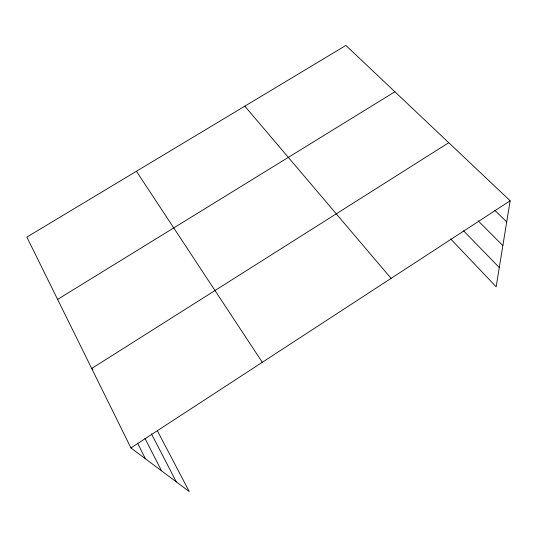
<?xml version="1.0" encoding="UTF-8"?>
<svg xmlns="http://www.w3.org/2000/svg" width="537" height="537" viewBox="0 0 537 537"><rect width="100%" height="100%" fill="white"/><g stroke="black" fill="none" stroke-linecap="round" stroke-linejoin="round"><path stroke-width="0.81" d="M157.348 430.741L189.266 491.563L130.921 447.939L26.85 237.099L345.888 45.437L510.15 200.764L496.154 286.805L450.684 238.931M130.921 447.939L510.15 200.764M448.757 142.708L91.699 368.483L92.921 369.577M57.607 299.411L394.89 91.773M494.752 210.289L506.713 221.909M478.064 220.781L502.854 245.604M463.632 230.876L499.282 267.547M244.812 106.158L391.084 278.367M136.425 171.269L262.298 362.307M151.434 433.822L176.344 481.904M144.889 438.212L161.523 470.821M137.573 443.146L145.406 458.773"/></g></svg>
